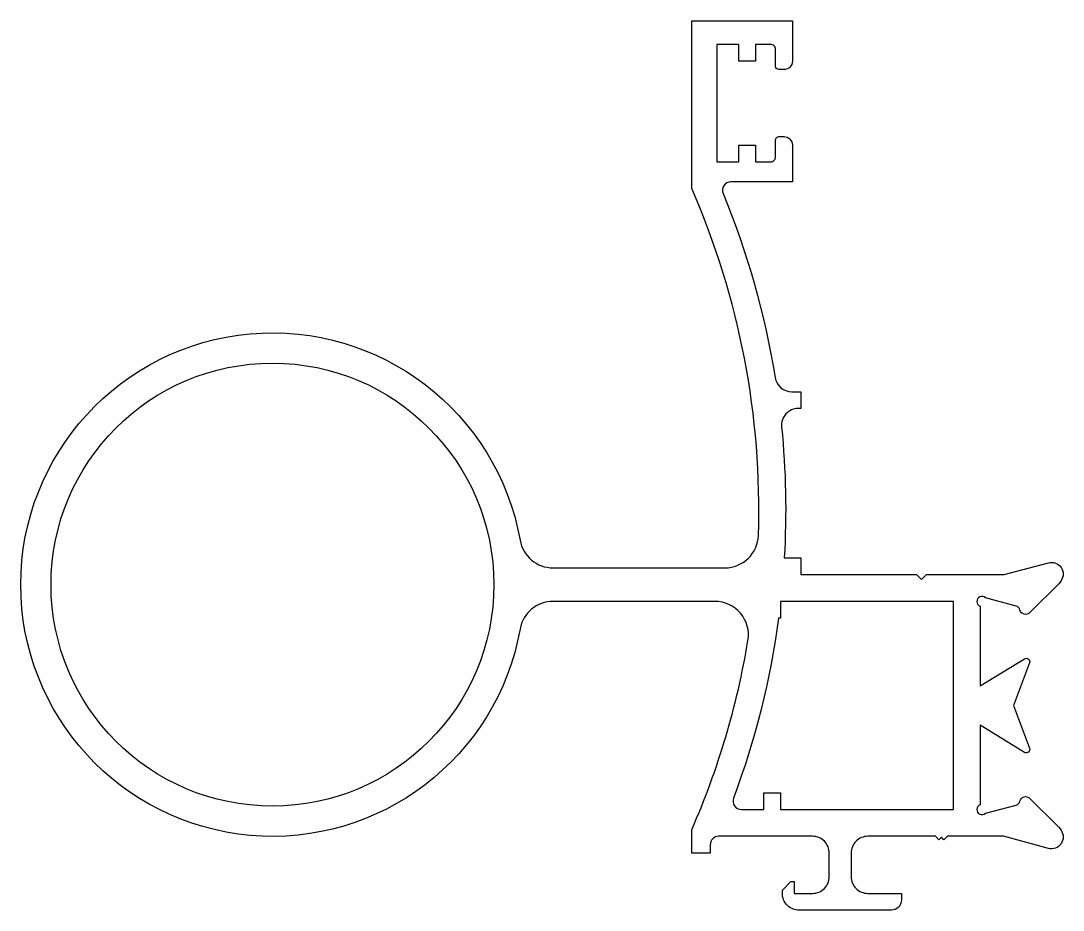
# Model space of a CAD drawing. Extents: x 927.6 to 989.7, y -10.4 to 42.6.
import ezdxf

# ---------------------------------------------------------------- set-up
doc = ezdxf.new("R2010")
doc.units = 0
doc.header["$LTSCALE"] = 15
doc.layers.get('0').update_dxf_attribs({"linetype": 'CONTINUOUS'})

msp = doc.modelspace()

# ---------------------------------------------------------------- linework, layer by layer
for points in [[(968.678, -6.977), (967.578, -6.977), (967.578, -5.581, 0.062005), (970.93, 5.695, 0.46345), (968.957, 8.023), (959.311, 8.023, 0.363159), (957.342, 6.376, -11.2444), (957.342, 11.671, 0.363159), (959.311, 10.023), (969.553, 10.023, 0.404626), (971.552, 11.958, 0.111883), (967.578, 32.623), (967.578, 42.623), (973.578, 42.623), (973.578, 40.223, -0.414214), (973.078, 39.723), (972.778, 39.723, -0.414214), (972.578, 39.923), (972.578, 40.923, 0.414214), (972.278, 41.223), (971.378, 41.223), (971.378, 40.223), (970.378, 40.223), (970.378, 41.223), (969.078, 41.223), (969.078, 34.223), (970.378, 34.223), (970.378, 35.223), (971.378, 35.223), (971.378, 34.223), (972.278, 34.223, 0.414214), (972.578, 34.523), (972.578, 35.523, -0.414214), (972.778, 35.723), (973.078, 35.723, -0.414214), (973.578, 35.223), (973.578, 33.023), (969.903, 33.023, 0.53436), (969.441, 32.332, -0.058109), (972.549, 21.364, 0.368076), (973.536, 20.523), (974.078, 20.523), (974.078, 19.523), (973.928, 19.523, 0.443752), (972.933, 18.424, -0.039697), (973.092, 10.623), (974.078, 10.623), (974.078, 9.623), (980.978, 9.623), (981.278, 9.323), (981.578, 9.623), (986.205, 9.623), (988.839, 10.328, -0.700084), (989.594, 9.251), (989.468, 9.071), (987.739, 7.36, -0.607471), (987.138, 7.518, 0.283637), (986.92, 7.745), (985.082, 8.237, 1.229391), (984.778, 7.735), (984.778, 2.991), (987.424, 4.606, -0.713664), (987.716, 4.365), (986.755, 1.817), (987.716, -0.732, -0.713664), (987.424, -0.973), (984.778, 0.642), (984.778, -4.102, 1.229391), (985.082, -4.604), (986.92, -4.112, 0.283637), (987.138, -3.885, -0.607471), (987.739, -3.727), (989.468, -5.438), (989.594, -5.618, -0.700084), (988.839, -6.695), (986.154, -5.977), (982.816, -5.977), (982.616, -6.177), (982.466, -6.027), (982.316, -6.177), (982.116, -5.977), (978.078, -5.977, 0.414214), (977.078, -6.977), (977.078, -8.377, 0.414214), (978.078, -9.377), (980.078, -9.377), (980.078, -9.777, -0.414214), (979.478, -10.377), (973.978, -10.377, -0.414214), (972.978, -9.377), (972.978, -9.177), (973.478, -8.677), (973.678, -8.677), (973.678, -9.377), (974.778, -9.377, 0.414214), (975.778, -8.377), (975.778, -6.977, 0.414214), (974.778, -5.977), (969.178, -5.977, 0.414214), (968.678, -6.477)], [(972.878, -4.377), (983.178, -4.377), (983.178, 8.023), (972.878, 8.023), (972.878, 7.023), (972.747, 7.023, -0.056339), (970.066, -3.702, 0.523264), (970.534, -4.377), (971.878, -4.377), (971.878, -3.377), (972.878, -3.377)]]:
    msp.add_lwpolyline(points, format="xyb", close=True)
msp.add_circle((942.578, 9.023), 13.2)

doc.saveas('drawing.dxf')
